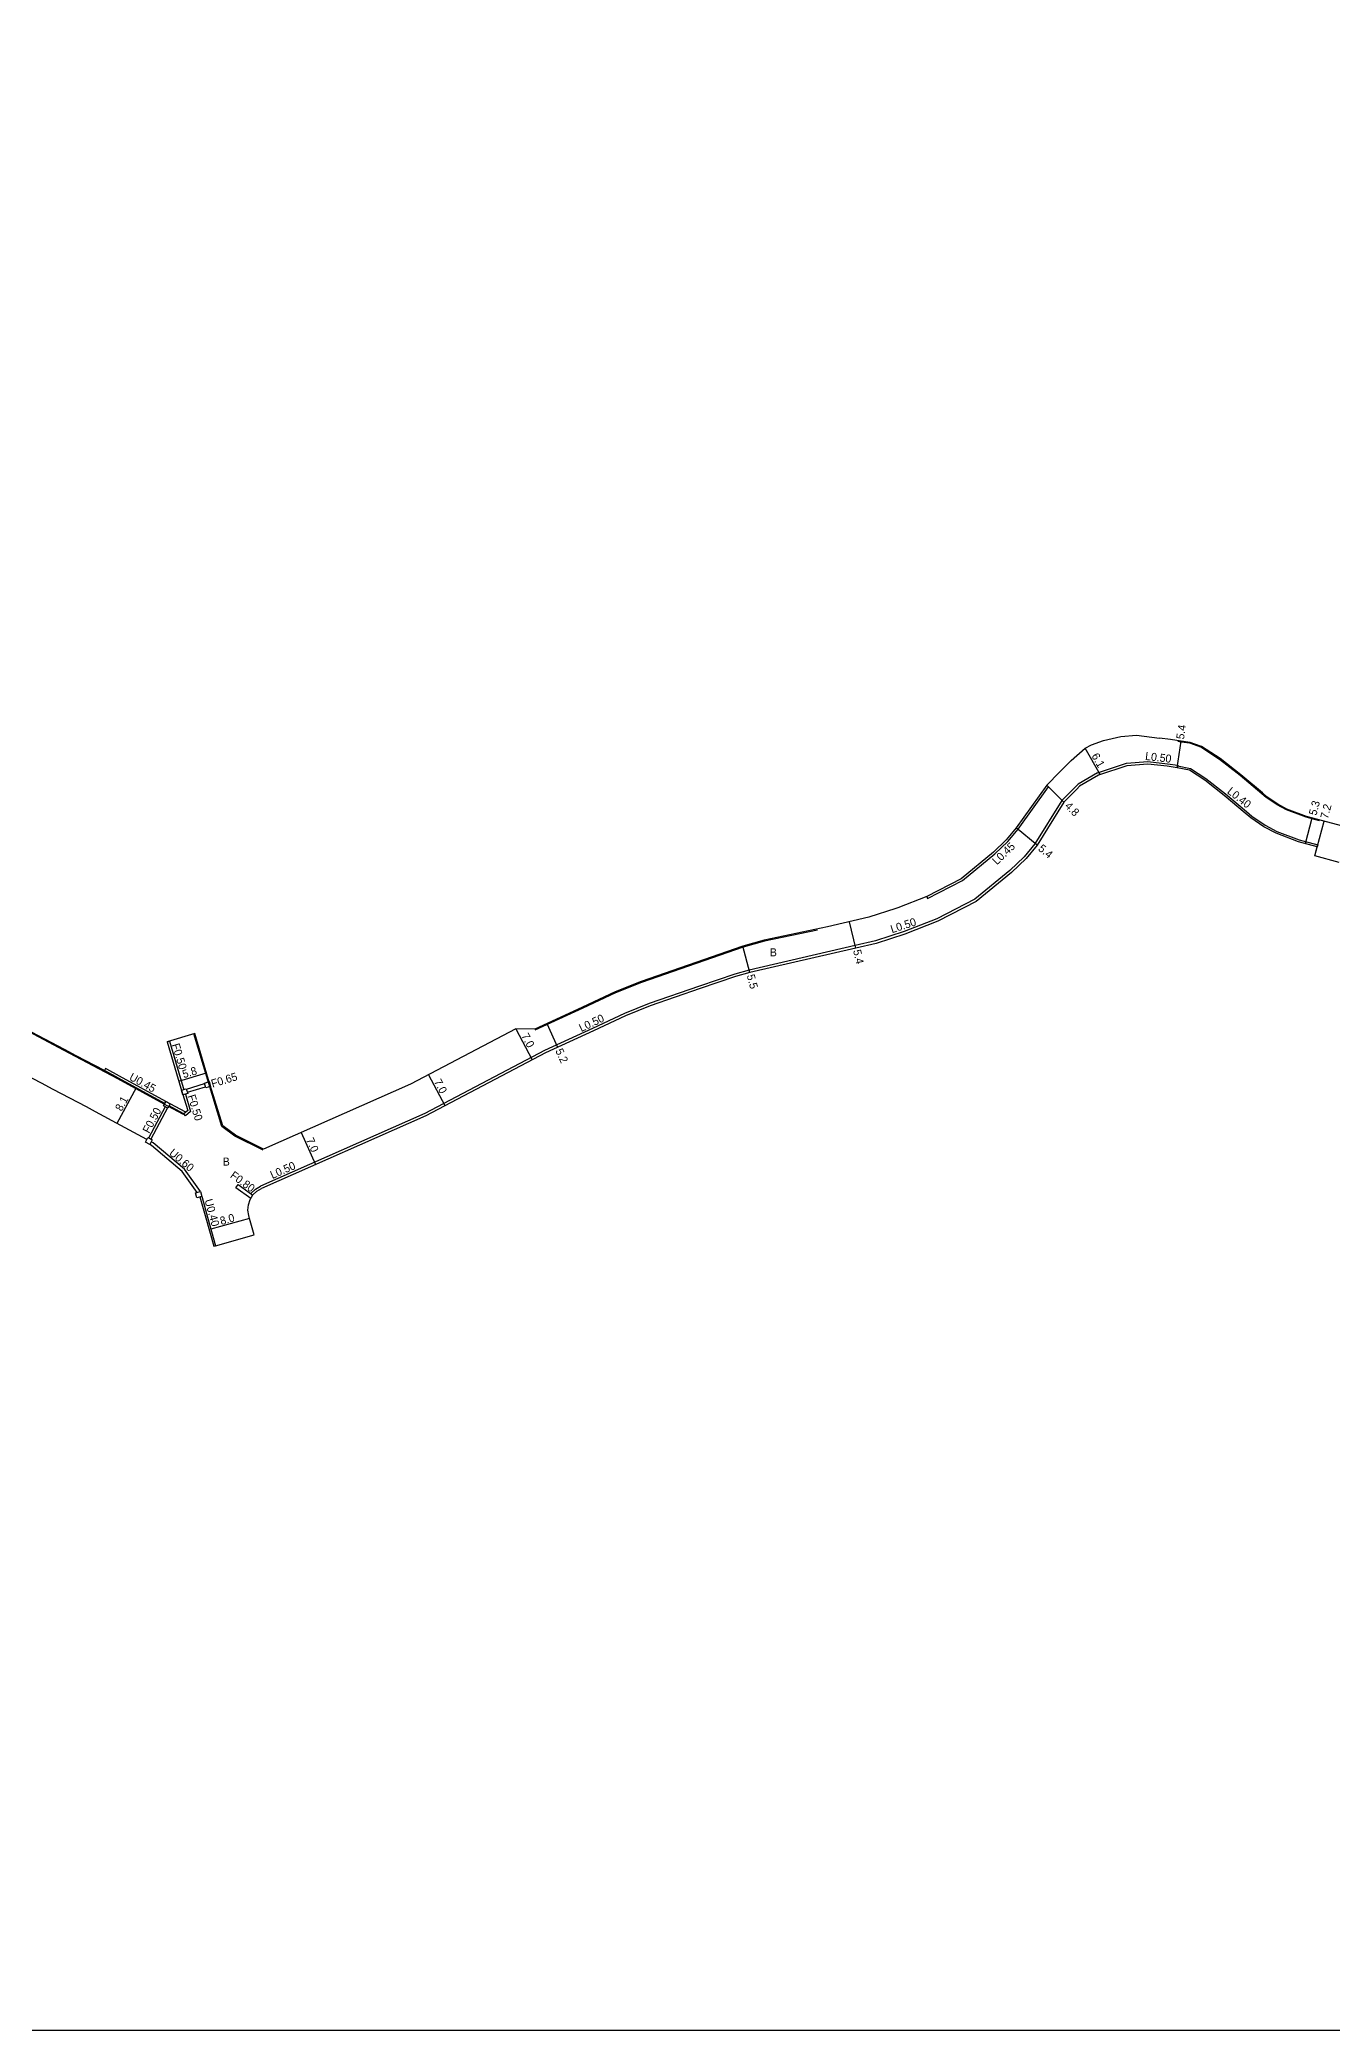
# Model space of a CAD drawing. Header units: metres. Extents: x -4000 to 0, y -102000 to -99000.
# Drawn here: x -3065.6 to -2807.1, y -102000 to -101602 of the extents above; entities that cross this region are included whole.
import ezdxf

# ---------------------------------------------------------------- set-up
doc = ezdxf.new("R2010")
doc.units = ezdxf.units.M
doc.header["$LTSCALE"] = 2.5
for name, color, linetype in [('側溝・桝', 7, 'Continuous'), ('図郭', 7, 'Continuous'), ('幅員', 7, 'Continuous'), ('歩道・分離帯・安全施設', 7, 'Continuous'), ('舗装', 7, 'Continuous'), ('道路', 7, 'Continuous')]:
    doc.layers.add(name, color=color, linetype=linetype)
doc.styles.get("Standard").update_dxf_attribs({"font": ''})
doc.styles.get('Standard').set_extended_font_data('@MS PGothic')

msp = doc.modelspace()

# ---------------------------------------------------------------- linework, layer by layer
at = {"layer": '側溝・桝'}
for points in [[(-2854.06, -101748.6), (-2857.95, -101750.85), (-2858.58, -101751.49), (-2861.22, -101754.13), (-2866.58, -101762.78)], [(-2854.06, -101748.6), (-2848.27, -101746.68), (-2844.01, -101746.32), (-2840.09, -101746.77), (-2838.03, -101747.08), (-2838.1, -101747.57)], [(-2838.04, -101747.17), (-2835.49, -101747.7), (-2832.4, -101749.72), (-2828.49, -101752.78), (-2824.24, -101756.33), (-2823.19, -101757.25), (-2820.56, -101759.04), (-2818.19, -101760.31), (-2813.73, -101761.97), (-2810.02, -101762.96), (-2810.13, -101763.35)], [(-2888.23, -101773.3), (-2888.05, -101773.71), (-2881.08, -101770.13), (-2874.57, -101764.77), (-2871.98, -101762.31), (-2869.96, -101759.87), (-2863.89, -101751.37), (-2864.22, -101751.04)], [(-2866.58, -101762.78), (-2868.73, -101765.35), (-2871.62, -101768.1), (-2878.62, -101773.87), (-2886.21, -101777.77), (-2892.75, -101780.34), (-2898.48, -101782.2), (-2902.55, -101783.14), (-2923.72, -101788.05), (-2926.61, -101788.82), (-2933.68, -101791.23), (-2943.71, -101794.72), (-2948.65, -101796.7), (-2955.08, -101799.72), (-2964.67, -101804.1), (-2988.63, -101816.69), (-3021.46, -101831.21)], [(-3040.14, -101802.37), (-3039.66, -101802.23), (-3036.91, -101811.49), (-3036.79, -101811.89)], [(-3040.41, -101814.28), (-3049.64, -101809.26), (-3052.22, -101807.87), (-3052.48, -101807.72), (-3052.69, -101808.12)], [(-3036.5, -101812.84), (-3035.45, -101816.3), (-3036.48, -101817.14), (-3036.8, -101816.75)], [(-3036.29, -101811.82), (-3032.65, -101810.72)], [(-3036.1, -101812.44), (-3032.46, -101811.34)], [(-3040.54, -101815.35), (-3043.87, -101821.61)], [(-3040.1, -101815.58), (-3043.43, -101821.84)], [(-3036.42, -101816.45), (-3039.53, -101814.76)], [(-3034.11, -101832.48), (-3037.15, -101828.27), (-3043.26, -101823.07), (-3043.61, -101822.89)], [(-3033.61, -101833.38), (-3032.43, -101837.56), (-3030.82, -101843.25), (-3030.44, -101843.14)], [(-3023.43, -101833.71), (-3026.39, -101831.56), (-3025.92, -101830.91), (-3023.01, -101833.03)], [(-3023.41, -101832.74), (-3023.37, -101832.68), (-3022.5, -101831.83), (-3021.46, -101831.21)]]:
    msp.add_lwpolyline(points, dxfattribs=at)
for points in [[(-3036.98, -101812.99), (-3037.27, -101812.03), (-3036.31, -101811.74), (-3036.02, -101812.7)], [(-3032.4, -101811.56), (-3032.69, -101810.61), (-3031.73, -101810.32), (-3031.44, -101811.27)], [(-3040.88, -101815.16), (-3040.41, -101814.28), (-3039.53, -101814.76), (-3040.01, -101815.64)], [(-3044.49, -101822.42), (-3044.02, -101821.53), (-3043.14, -101822), (-3043.61, -101822.89)], [(-3034.18, -101833.54), (-3034.45, -101832.58), (-3033.49, -101832.31), (-3033.22, -101833.27)]]:
    msp.add_lwpolyline(points, close=True, dxfattribs=at)
at = {"layer": '図郭'}
msp.add_lwpolyline([(-3200, -102000), (-2400, -102000), (-2400, -101400), (-3200, -101400)], close=True, dxfattribs=at)
at = {"layer": '幅員'}
for points in [[(-2838.1, -101747.57), (-2837.32, -101742.23)], [(-2860.83, -101754.44), (-2864.22, -101751.04)], [(-2812.48, -101762.72), (-2811.1, -101757.6)], [(-2866.16, -101763.04), (-2870.31, -101759.59)], [(-2810.62, -101765.18), (-2808.75, -101758.23)], [(-2902.43, -101783.63), (-2903.65, -101778.36)], [(-2923.6, -101788.53), (-2925.02, -101783.22)], [(-2970.37, -101799.76), (-2967.12, -101805.95)], [(-2964.23, -101798.73), (-2962.06, -101803.46)], [(-3037.81, -101810.21), (-3032.25, -101808.56)], [(-2987.85, -101808.94), (-2984.59, -101815.13)], [(-3046.34, -101811.57), (-3050.21, -101818.69)], [(-3013.31, -101820.5), (-3010.48, -101826.9)], [(-3023.67, -101837.68), (-3031.37, -101839.85)]]:
    msp.add_lwpolyline(points, dxfattribs=at)
at = {"layer": '幅員', "flags": 128}
msp.add_lwpolyline([(-2853.5, -101748.94), (-2856.5, -101743.63)], dxfattribs=at)
at = {"layer": '歩道・分離帯・安全施設'}
for points in [[(-2809.68, -101758.19), (-2812.3, -101757.48), (-2816.26, -101756.01), (-2818.12, -101755.01), (-2820.3, -101753.53), (-2821.18, -101752.76), (-2825.53, -101749.12), (-2829.66, -101745.89), (-2833.37, -101743.47), (-2835.59, -101742.68), (-2837.35, -101742.43), (-2838, -101742.33)], [(-2910.08, -101780.01), (-2920.67, -101782.26), (-2924.96, -101783.41), (-2945.29, -101790.5), (-2950.44, -101792.57), (-2956.97, -101795.64), (-2966.57, -101800.02)], [(-3058.45, -101805.31), (-3060.76, -101804.09), (-3069.9, -101799.27), (-3076.5, -101797.01), (-3078.93, -101796.18), (-3079.16, -101796.12), (-3092.11, -101792.59), (-3096.93, -101791.74), (-3102.08, -101790.83), (-3111.75, -101791.41), (-3122.8, -101793.92), (-3134.82, -101797.26), (-3136.52, -101797.73), (-3147.16, -101801.85), (-3148.2, -101802.26), (-3148.82, -101802.5)], [(-3020.94, -101824.02), (-3026.59, -101821.24), (-3029.2, -101819.32), (-3032.03, -101810.02), (-3034.77, -101800.78)], [(-3036.89, -101816.93), (-3040.01, -101815.23), (-3040.72, -101814.85), (-3050.01, -101809.8), (-3052.52, -101808.44), (-3058.45, -101805.31)]]:
    msp.add_lwpolyline(points, dxfattribs=at)
at = {"layer": '道路', "flags": 128}
msp.add_lwpolyline([(-2859.31, -101746.09), (-2856.5, -101743.63), (-2855.26, -101743), (-2852.85, -101742.13), (-2849.4, -101741.31), (-2846.26, -101741.05), (-2841.69, -101741.66)], dxfattribs=at)
at = {"layer": '道路'}
for points in [[(-2795.73, -101761.74), (-2812.24, -101757.29), (-2816.18, -101755.83), (-2818.02, -101754.84), (-2820.18, -101753.37), (-2821.05, -101752.61), (-2825.41, -101748.97), (-2829.54, -101745.73), (-2833.28, -101743.29), (-2835.54, -101742.49), (-2837.32, -101742.23), (-2839.46, -101741.91), (-2841.69, -101741.66)], [(-2859.31, -101746.09), (-2861.64, -101748.47), (-2864.22, -101751.04), (-2870.31, -101759.59), (-2870.98, -101760.4)], [(-2853.85, -101749.06), (-2857.64, -101751.24), (-2858.23, -101751.85), (-2860.83, -101754.44), (-2866.16, -101763.04)], [(-2838.1, -101747.57), (-2840.16, -101747.27), (-2844.02, -101746.82), (-2848.17, -101747.17), (-2853.85, -101749.06)], [(-2810.13, -101763.35), (-2813.85, -101762.35), (-2818.36, -101760.67), (-2820.77, -101759.38), (-2823.43, -101757.57), (-2824.5, -101756.63), (-2828.74, -101753.09), (-2832.63, -101750.04), (-2835.64, -101748.07), (-2838.1, -101747.57)], [(-2870.98, -101760.4), (-2872.31, -101762), (-2874.87, -101764.43), (-2881.33, -101769.75), (-2888.23, -101773.3), (-2893.99, -101775.56)], [(-2866.16, -101763.04), (-2868.36, -101765.69), (-2871.29, -101768.48), (-2878.35, -101774.29), (-2886, -101778.23), (-2892.58, -101780.81), (-2898.35, -101782.68), (-2902.43, -101783.63), (-2923.6, -101788.53), (-2926.46, -101789.3), (-2933.52, -101791.7), (-2943.53, -101795.19), (-2948.45, -101797.16), (-2954.87, -101800.17), (-2964.45, -101804.55), (-2988.41, -101817.14), (-3021.26, -101831.67)], [(-2805.7, -101766.51), (-2810.62, -101765.18), (-2810.13, -101763.35)], [(-2893.99, -101775.56), (-2894.41, -101775.73), (-2899.79, -101777.47), (-2908.04, -101779.38), (-2920.72, -101782.07), (-2925.02, -101783.22), (-2945.36, -101790.32), (-2950.52, -101792.39), (-2957.06, -101795.46), (-2966.61, -101799.82), (-2970.37, -101799.76), (-2991.46, -101810.83), (-3020.86, -101823.84)], [(-3058.33, -101805.15), (-3060.65, -101803.92), (-3069.82, -101799.08), (-3076.39, -101796.84), (-3078.87, -101795.99), (-3079.04, -101795.94), (-3092.07, -101792.39), (-3096.8, -101791.56), (-3102.07, -101790.63), (-3111.78, -101791.21), (-3122.85, -101793.72), (-3134.59, -101796.99), (-3136.58, -101797.54), (-3152.96, -101803.89)], [(-3034.58, -101800.72), (-3040.14, -101802.37)], [(-3020.86, -101823.84), (-3026.49, -101821.06), (-3029.03, -101819.2), (-3031.84, -101809.97), (-3034.58, -101800.72)], [(-3040.62, -101814.68), (-3049.9, -101809.64), (-3052.43, -101808.26), (-3052.69, -101808.12), (-3058.33, -101805.15)], [(-3040.14, -101802.37), (-3037.39, -101811.63), (-3036.02, -101816.12), (-3036.8, -101816.75)], [(-3065.24, -101810.66), (-3073.04, -101806.54)], [(-3054.48, -101816.37), (-3056.25, -101815.4), (-3062.92, -101811.88), (-3065.24, -101810.66)], [(-3044.21, -101821.89), (-3049.39, -101819.13), (-3054.48, -101816.37)], [(-3036.8, -101816.75), (-3039.74, -101815.15), (-3039.53, -101814.76), (-3040.41, -101814.28), (-3040.62, -101814.68)], [(-3033.49, -101832.31), (-3036.7, -101827.86), (-3042.92, -101822.57), (-3043.32, -101822.36), (-3043.61, -101822.89), (-3044.49, -101822.42), (-3044.21, -101821.89)], [(-3033.22, -101833.27), (-3034.18, -101833.54), (-3034.45, -101832.58), (-3033.49, -101832.31)], [(-3033.22, -101833.27), (-3033.16, -101833.47)], [(-3033.16, -101833.47), (-3032.04, -101837.46), (-3030.44, -101843.14)], [(-3022.74, -101840.97), (-3023.67, -101837.68), (-3023.82, -101837.13), (-3023.99, -101836.05), (-3023.9, -101834.96), (-3023.56, -101833.92), (-3022.98, -101832.99), (-3022.2, -101832.23), (-3021.26, -101831.67)], [(-3030.44, -101843.14), (-3022.74, -101840.97)]]:
    msp.add_lwpolyline(points, dxfattribs=at)

# ---------------------------------------------------------------- texts
at = {"layer": '側溝・桝'}
for s, rotation, p in [('L0.50', 353.4143, (-2844.59, -101745.99)), ('L0.40', 321.9264, (-2828.27, -101752.55)), ('L0.45', 43.5883, (-2874.19, -101767.09)), ('L0.50', 17.9621, (-2895.16, -101780.66)), ('L0.50', 25.1413, (-2957.3, -101800.43)), ('F0.50', 286.9412, (-3039.24, -101802.95)), ('U0.45', 331.482, (-3047.87, -101809.9)), ('F0.65', 16.9412, (-3031.06, -101811.55)), ('F0.50', 286.9412, (-3036.07, -101813.19)), ('F0.50', 62.0016, (-3043.74, -101820.8)), ('U0.60', 319.6295, (-3039.88, -101824.82)), ('F0.80', 323.9426, (-3027.67, -101829.4)), ('L0.50', 23.8634, (-3019.09, -101829.82)), ('U0.40', 285.7267, (-3032.68, -101834.05))]:
    msp.add_text(s, height=1.6, rotation=rotation, dxfattribs=at).set_placement(p)
at = {"layer": '幅員'}
for s, rotation, p in [('5.4', 81.6417, (-2836.77, -101741.97)), ('6.1', 299.3843, (-2855.33, -101745.19)), ('4.8', 314.9506, (-2860.73, -101755.36)), ('5.3', 74.9324, (-2810.3, -101757.22)), ('7.2', 74.9324, (-2807.99, -101757.89)), ('5.4', 320.2794, (-2866.07, -101763.96)), ('5.4', 283.0074, (-2902.96, -101784.12)), ('5.5', 284.9709, (-2924.23, -101789.11)), ('7.0', 297.713, (-2969.35, -101801.15)), ('5.2', 294.566, (-2962.54, -101804.15)), ('5.8', 16.5138, (-3036.82, -101809.66)), ('7.0', 297.713, (-2986.83, -101810.33)), ('8.1', 61.482, (-3049.24, -101816.38)), ('7.0', 293.8634, (-3012.39, -101821.96)), ('8.0', 15.7383, (-3029.31, -101839.01))]:
    msp.add_text(s, height=1.6, rotation=rotation, dxfattribs=at).set_placement(p)
at = {"layer": '舗装'}
for p in [(-2919.59, -101785.27), (-3029.01, -101827.12)]:
    msp.add_text('B', height=1.6, dxfattribs=at).set_placement(p)

doc.saveas('drawing.dxf')
